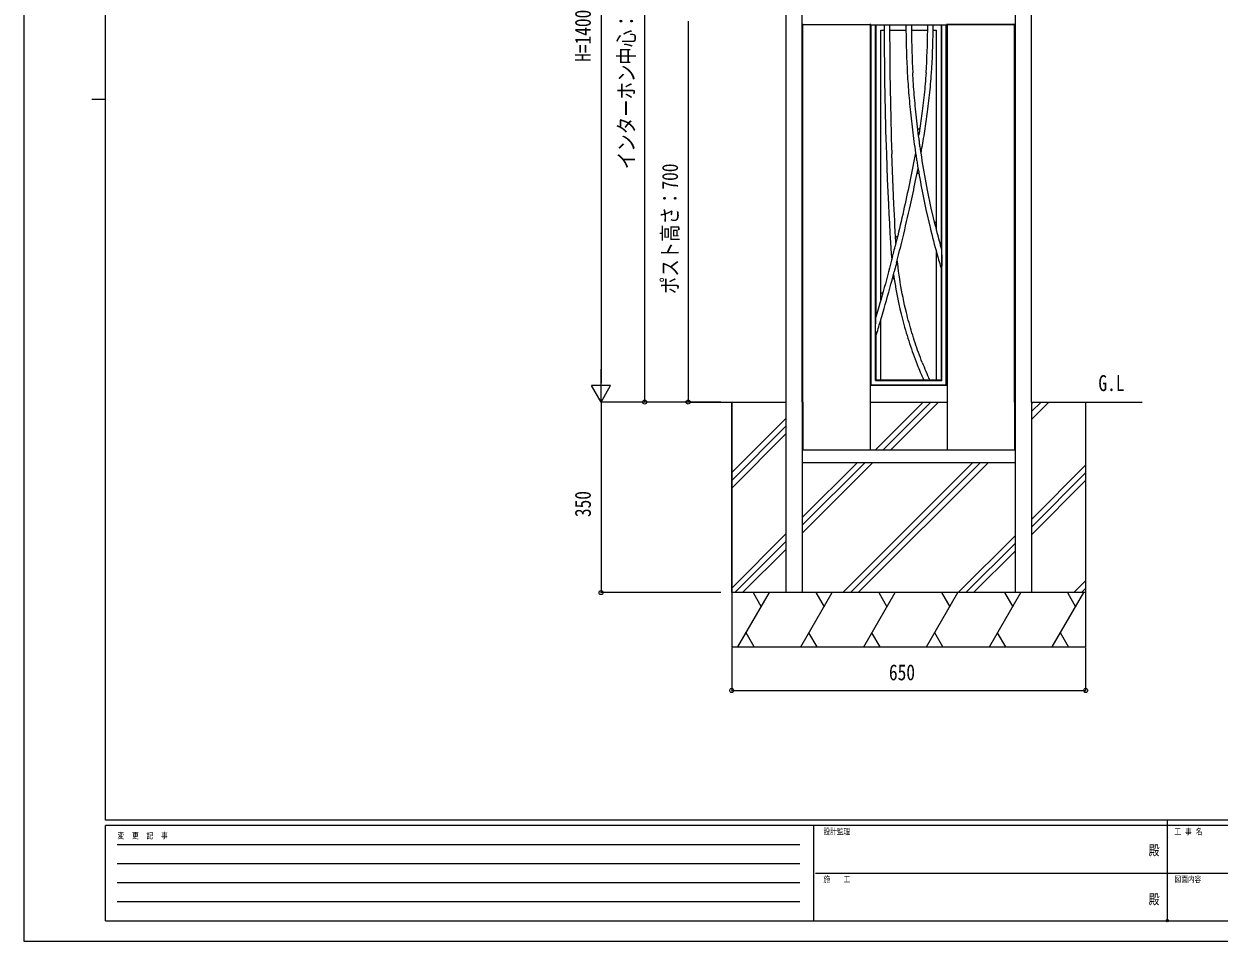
# Model space of a CAD drawing. Units: millimetres, scale not verified. Extents: x -2102 to 2103, y -1485 to 1485.
# Drawn here: x -2102 to 93, y -1485 to 201 of the extents above; entities that cross this region are included whole.
import ezdxf
from ezdxf.enums import TextEntityAlignment as Align

# ---------------------------------------------------------------- set-up
doc = ezdxf.new("R2010")
doc.units = ezdxf.units.MM
doc.header["$LTSCALE"] = 8
doc.header["$PDMODE"] = 32
doc.header["$PDSIZE"] = 4
for name, color, linetype in [('0-4_YKK_A1', 4, 'Continuous'), ('0-5_YKK_D', 6, 'Continuous'), ('0-6_YKK_ZWAK', 7, 'Continuous')]:
    doc.layers.add(name, color=color, linetype=linetype)
doc.styles.add('ＭＳ ゴシック', font='')
doc.styles.get('ＭＳ ゴシック').set_extended_font_data('MS Gothic')

msp = doc.modelspace()

# ---------------------------------------------------------------- linework, layer by layer
at = {"layer": '0-4_YKK_A1'}
for p, q in [((-702.89, 900.5), (-702.89, -494.5)), ((-672.89, -494.5), (-672.89, 900.5)), ((-281.89, 900.5), (-281.89, -494.5)), ((-251.89, -494.5), (-251.89, 900.5)), ((-671.89, 199.5), (-547.89, 199.5)), ((-671.89, -494.5), (-671.89, 199.5)), ((-548.388, 199.5), (-547.39, 199.5)), ((-547.89, 199.5), (-547.89, -494.5)), ((-547.89, 199), (-547.89, 165)), ((-547.39, 199), (-547.89, 199)), ((-547.39, 199.5), (-547.455, 200.561)), ((-547.39, -463.5), (-547.39, 199)), ((-547.39, 199), (-546.39, 199)), ((-546.39, -462.5), (-546.39, 199)), ((-546.39, 199), (-522.39, 199)), ((-538.39, -454.5), (-538.39, 199)), ((-537.39, -337.783), (-537.39, 199)), ((-522.39, 199), (-512.39, 199)), ((-512.39, 199), (-482.39, 199)), ((-482.39, 199), (-472.39, 199)), ((-472.39, 199), (-442.39, 199)), ((-442.39, 199), (-432.39, 199)), ((-432.39, 199), (-408.39, 199)), ((-417.39, -213.584), (-417.39, 199)), ((-416.39, -454.5), (-416.39, 199)), ((-408.39, -462.5), (-408.39, 199)), ((-408.39, 199), (-407.39, 199)), ((-407.39, -463.5), (-407.39, 199)), ((-407.39, 199), (-406.89, 199)), ((-282.89, 199.5), (-406.89, 199.5)), ((-406.89, 199.5), (-406.89, -494.5)), ((-406.89, 199), (-406.89, 165)), ((-283.388, 199.5), (-282.39, 199.5)), ((-282.89, -494.5), (-282.89, 199.5)), ((-282.39, 199.5), (-282.455, 200.561)), ((-528.39, 189), (-522.383, 189)), ((-528.39, -306.513), (-528.39, 189)), ((-512.383, 189), (-482.359, 189)), ((-472.358, 189), (-442.43, 189)), ((-432.43, 189), (-426.39, 189)), ((-426.39, -178.868), (-426.39, 189)), ((-547.89, 165), (-547.39, 165)), ((-406.89, 165), (-407.39, 165)), ((-454.681, -36.486), (-453.818, -31.92)), ((-500.864, -202.176), (-500.961, -200.712)), ((-426.39, -453.5), (-426.39, -218.593)), ((-417.39, -453.5), (-417.39, -250.25)), ((-532.072, -319.662), (-537.528, -338.429)), ((-532.121, -319.621), (-532.072, -319.663)), ((-528.657, -343.532), (-522.508, -322.379)), ((-537.774, -341.867), (-537.717, -340.864)), ((-529.39, -346.019), (-528.657, -343.532)), ((-528.39, -453.5), (-528.39, -342.614)), ((-537.39, -453.5), (-537.39, -372.675)), ((-538.39, -454.5), (-537.39, -453.5)), ((-538.39, -454.5), (-416.39, -454.5)), ((-537.39, -453.5), (-449.999, -453.5)), ((-439.047, -453.5), (-417.39, -453.5)), ((-417.39, -453.5), (-416.39, -454.5)), ((-546.39, -462.5), (-547.39, -463.5)), ((-547.39, -463.5), (-407.39, -463.5)), ((-546.39, -462.5), (-408.39, -462.5)), ((-407.39, -463.5), (-408.39, -462.5)), ((-878.64, -494.5), (-702.89, -494.5)), ((-802.39, -494.5), (-802.39, -944.5)), ((-702.89, -494.5), (-702.89, -844.5)), ((-672.89, -494.5), (-671.89, -494.5)), ((-672.889, -494.5), (-672.889, -844.5)), ((-671.89, -494.5), (-671.89, -583)), ((-547.89, -494.5), (-406.89, -494.5)), ((-539.124, -583), (-450.624, -494.5)), ((-524.982, -583), (-436.482, -494.5)), ((-510.84, -583), (-422.34, -494.5)), ((-406.89, -494.5), (-406.89, -583)), ((-282.89, -494.5), (-281.89, -494.5)), ((-281.891, -494.5), (-281.891, -844.5)), ((-251.89, -494.5), (-251.89, -844.5)), ((-251.89, -497.899), (-248.491, -494.5)), ((-251.89, -512.041), (-234.349, -494.5)), ((-251.89, -526.183), (-220.207, -494.5)), ((-251.89, -494.5), (-48.59, -494.5)), ((-802.39, -624.135), (-702.89, -524.635)), ((-802.39, -638.277), (-702.89, -538.777)), ((-802.39, -652.419), (-702.89, -552.919)), ((-281.89, -583), (-672.89, -583)), ((-281.89, -606), (-672.89, -606)), ((-672.889, -706.766), (-572.123, -606)), ((-672.889, -720.908), (-557.981, -606)), ((-672.889, -735.05), (-543.839, -606)), ((-598.491, -844.5), (-359.991, -606)), ((-584.349, -844.5), (-345.849, -606)), ((-570.207, -844.5), (-331.707, -606)), ((-251.89, -710.031), (-152.39, -610.531)), ((-251.89, -724.173), (-152.39, -624.673)), ((-251.89, -738.315), (-152.39, -638.815)), ((-802.39, -836.267), (-702.89, -736.767)), ((-386.359, -844.5), (-281.891, -740.032)), ((-796.481, -844.5), (-702.89, -750.909)), ((-782.339, -844.5), (-702.89, -765.051)), ((-372.217, -844.5), (-281.891, -754.174)), ((-358.075, -844.5), (-281.891, -768.316)), ((-174.227, -844.5), (-152.39, -822.663)), ((-152.39, -844.5), (-802.39, -844.5)), ((-791.011, -944.5), (-733.276, -844.5)), ((-763.276, -844.5), (-748.276, -870.481)), ((-675.541, -944.5), (-617.806, -844.5)), ((-647.806, -844.5), (-632.806, -870.481)), ((-560.071, -944.5), (-502.336, -844.5)), ((-532.336, -844.5), (-517.336, -870.481)), ((-444.601, -944.5), (-386.866, -844.5)), ((-416.866, -844.5), (-401.866, -870.481)), ((-329.131, -944.5), (-271.396, -844.5)), ((-301.396, -844.5), (-286.396, -870.481)), ((-213.661, -944.5), (-155.926, -844.5)), ((-185.926, -844.5), (-170.926, -870.481)), ((-160.085, -844.5), (-152.39, -836.805)), ((-152.39, -844.5), (-152.39, -944.5)), ((-761.011, -944.5), (-776.011, -918.519)), ((-645.541, -944.5), (-660.541, -918.519)), ((-530.071, -944.5), (-545.071, -918.519)), ((-414.601, -944.5), (-429.601, -918.519)), ((-299.131, -944.5), (-314.131, -918.519)), ((-183.661, -944.5), (-198.661, -918.519)), ((-802.39, -944.5), (-152.39, -944.5))]:
    msp.add_line(p, q, dxfattribs=at)
for points in [[(-672.325, 200.561), (-672.39, 199.5), (-671.392, 199.5), (-548.388, 199.5)], [(-407.325, 200.561), (-407.39, 199.5), (-406.392, 199.5), (-283.388, 199.5)], [(-479.898, 110.155), (-479.602, 105.021), (-479.288, 99.887), (-478.958, 94.755), (-478.612, 89.624), (-478.248, 84.494), (-477.869, 79.365), (-477.472, 74.238), (-477.059, 69.113), (-476.629, 63.989), (-476.184, 58.866), (-475.72, 53.745), (-475.238, 48.627), (-474.745, 43.509)], [(-464.793, 44.49), (-465.284, 49.575), (-465.763, 54.662), (-466.223, 59.75), (-466.666, 64.84), (-467.093, 69.932), (-467.503, 75.025), (-467.897, 80.12), (-468.275, 85.216), (-468.636, 90.314), (-468.98, 95.413), (-469.308, 100.513), (-469.619, 105.614), (-469.914, 110.716)], [(-445.519, 110.79), (-445.887, 105.746), (-446.276, 100.703), (-446.686, 95.663), (-447.116, 90.624), (-447.566, 85.587), (-448.037, 80.552), (-448.529, 75.519), (-449.04, 70.488), (-449.573, 65.459), (-450.125, 60.433), (-450.697, 55.409), (-451.292, 50.389), (-451.909, 45.371), (-452.539, 40.355)], [(-442.621, 39.08), (-441.986, 44.137), (-441.364, 49.195), (-440.764, 54.256), (-440.187, 59.32), (-439.631, 64.387), (-439.094, 69.456), (-438.578, 74.527), (-438.083, 79.6), (-437.608, 84.676), (-437.154, 89.753), (-436.721, 94.833), (-436.308, 99.914), (-435.916, 104.997), (-435.544, 110.081)], [(-458.341, -10.885), (-459.076, -5.357), (-459.79, 0.173), (-460.484, 5.705), (-461.158, 11.24), (-461.813, 16.777), (-462.448, 22.316), (-463.064, 27.857), (-463.66, 33.399), (-464.235, 38.944), (-464.793, 44.49)], [(-474.745, 43.509), (-474.204, 38.142), (-473.65, 32.777), (-473.075, 27.413), (-472.481, 22.051), (-471.87, 16.691), (-471.24, 11.332), (-470.592, 5.976), (-469.926, 0.622), (-469.242, -4.73), (-468.539, -10.08), (-467.818, -15.428), (-467.079, -20.773), (-466.322, -26.115), (-465.55, -31.456), (-464.759, -36.794), (-463.936, -42.126)], [(-452.539, 40.355), (-453.129, 35.842), (-453.732, 31.331), (-454.353, 26.823), (-454.991, 22.316), (-455.645, 17.812), (-456.315, 13.31), (-457.003, 8.811), (-457.706, 4.313), (-458.426, -0.181), (-459.163, -4.674)], [(-453.818, -31.92), (-453, -27.502), (-452.195, -23.081), (-451.408, -18.657), (-450.637, -14.23), (-449.881, -9.8), (-449.142, -5.368), (-448.418, -0.934), (-447.71, 3.503), (-447.018, 7.943), (-446.342, 12.385), (-445.682, 16.829), (-445.038, 21.275), (-444.409, 25.723), (-443.797, 30.174), (-443.203, 34.626), (-442.621, 39.08)], [(-455.603, -30.397), (-455.926, -28.266), (-456.281, -26.107), (-456.625, -23.935), (-456.951, -21.753), (-457.255, -19.567), (-457.539, -17.381), (-457.809, -15.2), (-458.07, -13.026), (-458.348, -10.885)], [(-518.357, -38.67), (-516.63, -84.961), (-514.602, -131.236)], [(-504.613, -130.765), (-506.64, -84.556), (-508.363, -38.331)], [(-464.818, -36.285), (-466.005, -42.547), (-467.211, -48.806), (-468.428, -55.063), (-469.657, -61.317), (-470.9, -67.569), (-472.154, -73.817), (-473.422, -80.063), (-474.702, -86.306), (-475.994, -92.546), (-477.299, -98.784), (-478.617, -105.018), (-479.946, -111.249), (-481.288, -117.476), (-482.645, -123.7), (-484.011, -129.922)], [(-463.938, -42.127), (-463.561, -44.401), (-463.149, -46.703), (-462.742, -49.025), (-462.357, -51.357), (-461.998, -53.692), (-461.659, -56.021), (-461.332, -58.339), (-460.982, -60.602)], [(-442.766, -105.035), (-444.079, -98.277), (-445.366, -91.514), (-446.62, -84.744), (-447.846, -77.969), (-449.042, -71.188), (-450.208, -64.402), (-451.345, -57.611), (-452.452, -50.814), (-453.531, -44.013), (-454.576, -37.206), (-455.591, -30.395)], [(-474.246, -132.079), (-473.024, -126.514), (-471.809, -120.948), (-470.605, -115.379), (-469.412, -109.807), (-468.228, -104.233), (-467.054, -98.656), (-465.89, -93.077), (-464.737, -87.495), (-463.593, -81.911), (-462.459, -76.325), (-461.335, -70.737), (-460.224, -65.146)], [(-460.981, -60.601), (-460.01, -66.412), (-459.013, -72.217), (-457.994, -78.019), (-456.954, -83.817), (-455.892, -89.611), (-454.81, -95.4), (-453.702, -101.184), (-452.578, -106.965)], [(-452.578, -106.965), (-445.633, -140.364), (-437.97, -173.611)], [(-428.25, -171.26), (-435.865, -138.223), (-442.766, -105.035)], [(-514.602, -131.236), (-513.753, -148.75), (-512.861, -166.262), (-511.925, -183.774), (-510.944, -201.283)], [(-500.961, -200.712), (-501.525, -190.721), (-502.076, -180.729), (-502.612, -170.737), (-503.133, -160.745), (-503.641, -150.752), (-504.133, -140.758), (-504.613, -130.765)], [(-484.011, -129.922), (-485.463, -136.459), (-486.927, -142.994), (-488.406, -149.526), (-489.899, -156.056), (-491.406, -162.583), (-492.927, -169.107), (-494.461, -175.629), (-496.01, -182.147), (-497.573, -188.663), (-499.15, -195.175), (-500.739, -201.685), (-502.347, -208.19)], [(-499.781, -238.867), (-497.833, -231.268), (-495.905, -223.664), (-493.996, -216.054), (-492.106, -208.441), (-490.234, -200.823), (-488.382, -193.2), (-486.548, -185.574), (-484.734, -177.943), (-482.938, -170.308), (-481.162, -162.67), (-479.404, -155.027), (-477.665, -147.381), (-475.947, -139.731), (-474.246, -132.079)], [(-510.944, -201.283), (-510.269, -211.7), (-509.453, -222.106), (-508.47, -232.498)], [(-506.965, -226.686), (-506.262, -223.927), (-505.482, -221.116), (-504.751, -218.292)], [(-504.751, -218.292), (-503.923, -214.909), (-503.138, -211.512), (-502.338, -208.192)], [(-417.39, -213.584), (-417.37, -213.663), (-417.352, -213.751), (-417.317, -213.951), (-417.286, -214.173), (-417.256, -214.414), (-417.229, -214.665), (-417.204, -214.925), (-417.159, -215.464), (-417.118, -216.022), (-417.081, -216.595), (-417.016, -217.767), (-416.961, -218.955), (-416.914, -220.156), (-416.872, -221.368), (-416.836, -222.587), (-416.804, -223.815), (-416.776, -225.049), (-416.731, -227.533), (-416.7, -230.016), (-416.681, -232.496), (-416.676, -234.973), (-416.684, -237.448), (-416.706, -239.919), (-416.747, -242.387), (-416.81, -244.849), (-416.855, -246.077), (-416.881, -246.684), (-416.91, -247.284), (-416.943, -247.873), (-416.981, -248.446), (-417.024, -248.998), (-417.049, -249.264), (-417.076, -249.518), (-417.106, -249.756), (-417.139, -249.973), (-417.157, -250.07), (-417.175, -250.159), (-417.195, -250.237), (-417.215, -250.304)], [(-506.986, -226.681), (-508.817, -233.859), (-510.667, -241.032), (-512.534, -248.201), (-514.417, -255.365), (-516.318, -262.524), (-518.235, -269.679), (-520.169, -276.829), (-522.119, -283.974), (-524.086, -291.114), (-526.07, -298.248), (-528.07, -305.378), (-530.089, -312.502), (-532.121, -319.621)], [(-499.786, -238.866), (-500.667, -242.079), (-501.561, -245.342), (-502.424, -248.634), (-503.224, -251.926), (-504.021, -255.148)], [(-481.636, -329.812), (-483.259, -322.998), (-484.834, -316.174), (-486.332, -309.331), (-487.761, -302.474), (-489.125, -295.603), (-490.421, -288.719), (-491.649, -281.823), (-492.81, -274.915), (-493.904, -267.996), (-494.93, -261.066), (-495.888, -254.127), (-496.776, -247.178), (-497.607, -240.222), (-498.341, -233.255)], [(-522.508, -322.379), (-520.382, -314.931), (-518.272, -307.478), (-516.182, -300.019), (-514.11, -292.554), (-512.055, -285.083), (-510.019, -277.607), (-508.001, -270.126), (-506, -262.64), (-504.02, -255.148)], [(-505.219, -259.686), (-503.892, -268.822), (-502.448, -277.94), (-500.886, -287.038), (-499.208, -296.116), (-497.415, -305.171), (-495.511, -314.203), (-493.476, -323.207), (-491.349, -332.189)], [(-417.215, -250.304), (-417.236, -250.356), (-417.258, -250.392), (-417.281, -250.411), (-417.303, -250.413), (-417.326, -250.396), (-417.348, -250.362), (-417.369, -250.313), (-417.39, -250.25)], [(-537.39, -372.675), (-537.408, -372.728), (-537.426, -372.771), (-537.445, -372.804), (-537.464, -372.825), (-537.484, -372.834), (-537.503, -372.829), (-537.522, -372.812), (-537.541, -372.782), (-537.56, -372.741), (-537.578, -372.688), (-537.595, -372.626), (-537.612, -372.556), (-537.643, -372.395), (-537.671, -372.212), (-537.698, -372.012), (-537.722, -371.8), (-537.744, -371.579), (-537.765, -371.35), (-537.803, -370.876), (-537.836, -370.384), (-537.865, -369.884), (-537.892, -369.377), (-537.937, -368.349), (-537.974, -367.305), (-538.005, -366.249), (-538.052, -364.114), (-538.082, -361.977), (-538.099, -359.841), (-538.104, -357.707), (-538.099, -355.575), (-538.083, -353.444), (-538.056, -351.314), (-538.019, -349.186), (-537.969, -347.061), (-537.939, -346.005), (-537.905, -344.955), (-537.867, -343.915), (-537.823, -342.885), (-537.774, -341.867)], [(-537.717, -340.864), (-537.629, -339.543), (-537.503, -338.436)], [(-491.349, -332.189), (-490.103, -337.182), (-488.832, -342.17), (-487.52, -347.146), (-486.171, -352.114), (-484.789, -357.071), (-483.371, -362.02), (-481.918, -366.958), (-480.431, -371.885), (-478.908, -376.802), (-477.35, -381.708), (-475.758, -386.603), (-474.131, -391.487), (-472.469, -396.358), (-470.772, -401.218), (-469.041, -406.066), (-467.276, -410.902), (-465.477, -415.725), (-463.639, -420.533), (-461.775, -425.331)], [(-452.469, -421.669), (-454.217, -417.174), (-455.942, -412.67), (-457.631, -408.153), (-459.291, -403.625), (-460.92, -399.086), (-462.518, -394.535), (-464.085, -389.975), (-465.622, -385.403), (-467.128, -380.822), (-468.603, -376.23), (-470.047, -371.629), (-471.46, -367.018), (-472.841, -362.398), (-474.192, -357.768), (-475.511, -353.13), (-476.799, -348.483), (-478.057, -343.828), (-479.28, -339.164), (-480.468, -334.49), (-481.636, -329.812)], [(-547.89, -429.5), (-547.89, -463.5), (-547.39, -463.5)], [(-406.89, -429.5), (-406.89, -463.5), (-407.39, -463.5)], [(-439.047, -453.5), (-439.044, -453.576), (-439.102, -453.651), (-439.223, -453.724), (-439.405, -453.796), (-439.643, -453.863), (-439.937, -453.926), (-440.28, -453.984), (-440.665, -454.036), (-441.091, -454.082), (-441.547, -454.122), (-442.028, -454.154), (-442.533, -454.18), (-443.05, -454.198), (-443.577, -454.21), (-444.111, -454.214), (-444.645, -454.212), (-445.173, -454.203), (-445.695, -454.188), (-446.209, -454.166), (-446.703, -454.138), (-447.177, -454.104), (-447.63, -454.065), (-448.058, -454.019), (-448.451, -453.969), (-448.809, -453.913), (-449.13, -453.853), (-449.407, -453.788), (-449.635, -453.72), (-449.812, -453.65), (-449.935, -453.576), (-449.999, -453.5)], [(-152.39, -494.5), (-152.39, -844.5), (-802.39, -844.5), (-802.39, -494.5)], [(-547.89, -494.5), (-547.89, -583), (-671.89, -583)], [(-282.89, -494.5), (-282.89, -583), (-406.89, -583)]]:
    msp.add_lwpolyline(points, dxfattribs=at)
for centre, radius, start, end in [((6482.61, 199), 7005, 180, 180.08179), ((6482.61, 199), 6995, 180, 180.08191), ((1102.61, 199), 1585, 180, 180.36149), ((1102.61, 199), 1575, 180, 180.36379), ((-1687.39, 199), 1245, 359.53979, 0), ((-1687.39, 199), 1255, 359.54346, 0), ((6482.61, 199), 7005, 180.08179, 181.94434), ((6482.61, 199), 6995, 180.08191, 181.94434), ((1102.61, 199), 1585, 180.36149, 183.21331), ((1102.61, 199), 1575, 180.36379, 183.21331), ((-1687.39, 199), 1245, 355.9371, 359.53972), ((-1687.39, 199), 1255, 355.9371, 359.54346), ((-458.931, 9.332), 2, 194.53867, 344.31526), ((-460.363, -75.86), 2, 21.84609, 157.42011), ((1102.61, 199), 1585, 193.59668, 195.41241), ((-428.327, -162.245), 2, 197.63294, 345.59653), ((1102.61, 199), 1575, 193.59668, 194.03231), ((-499.644, -188.813), 2, 190.21959, 337.88543), ((1102.61, 199), 1575, 194.03241, 195.18625), ((1102.61, 199), 1585, 195.41241, 196.46551), ((-505.79, -269.517), 2, 16.7037, 156.36097), ((-526.447, -292.367), 2, 193.6433, 330.40834), ((-3564.779, 550.44), 3165, 343.04244, 343.54625), ((212.871, -159.855), 725, 201.47987, 203.89295), ((212.871, -159.855), 715, 201.47987, 204.24821)]:
    msp.add_arc(centre, radius, start, end, dxfattribs=at)
at = {"layer": '0-5_YKK_D'}
for p, q in [((-1042.39, 870.5), (-1042.39, -459.5)), ((-962.39, 805.5), (-962.39, -494.5)), ((-882.39, 205.5), (-882.39, -494.5)), ((-1042.39, -494.5), (-1042.39, -433.878)), ((-1042.39, -494.5), (-1059.89, -464.189)), ((-1024.89, -464.189), (-1059.89, -464.189)), ((-1042.39, -494.5), (-1024.89, -464.189)), ((-822.39, -494.5), (-1043.39, -494.5)), ((-822.39, -494.5), (-1043.39, -494.5)), ((-1042.39, -494.5), (-1042.39, -844.5)), ((-822.39, -494.5), (-963.39, -494.5)), ((-822.39, -494.5), (-883.39, -494.5)), ((-822.39, -844.5), (-1043.39, -844.5)), ((-802.39, -945.5), (-802.39, -1025.5)), ((-152.39, -945.5), (-152.39, -1025.5)), ((-802.39, -1024.5), (-152.39, -1024.5))]:
    msp.add_line(p, q, dxfattribs=at)
for centre in [(-962.39, -494.5), (-882.39, -494.5), (-1042.39, -844.5), (-802.39, -1024.5), (-152.39, -1024.5)]:
    msp.add_circle(centre, 3.75, dxfattribs=at)
at = {"layer": '0-6_YKK_ZWAK'}
for p, q in [((-1952.39, -1262.5), (-1952.39, 1387.5)), ((-1977.39, 62.5), (-1952.39, 62.5)), ((1947.61, -1262.5), (-1952.39, -1262.5)), ((-652.39, -1272.5), (-1952.39, -1272.5)), ((-1952.39, -1447.5), (-1952.39, -1272.5)), ((-652.39, -1272.5), (-652.39, -1447.5)), ((-2.39, -1272.5), (-652.39, -1272.5)), ((-2.39, -1262.5), (-2.39, -1447.5)), ((647.61, -1272.5), (-2.39, -1272.5)), ((-1931.14, -1307.5), (-677.39, -1307.5)), ((-1931.14, -1342.5), (-677.39, -1342.5)), ((-648.64, -1360), (-2.39, -1360)), ((-2.39, -1360), (647.61, -1360)), ((-1931.14, -1377.5), (-677.39, -1377.5)), ((-1931.14, -1412.5), (-677.39, -1412.5)), ((-1952.39, -1447.5), (-652.39, -1447.5)), ((-652.39, -1447.5), (-2.39, -1447.5)), ((-2.39, -1447.5), (647.61, -1447.5))]:
    msp.add_line(p, q, dxfattribs=at)
msp.add_lwpolyline([(-2102.4, -1485), (2102.6, -1485), (2102.6, 1485), (-2102.4, 1485)], close=True, dxfattribs=at)
msp.add_point((-2.39, -1447.5), dxfattribs=at)

# ---------------------------------------------------------------- texts
at = {"layer": '0-4_YKK_A1', "style": 'ＭＳ ゴシック', "width": 0.8}
msp.add_text('G.L', height=29.33, dxfattribs=at).set_placement((-128.949, -483), align=Align.BOTTOM_LEFT)
at = {"layer": '0-5_YKK_D', "style": 'ＭＳ ゴシック', "width": 0.8}
for s, p in [('インターホン中心：1300', (-972.39, -66.367)), ('H=1400', (-1052.39, 130.833)), ('ポスト高さ：700', (-892.39, -295.967)), ('350', (-1052.39, -705.767))]:
    msp.add_text(s, height=29.33, rotation=90, dxfattribs=at).set_placement(p, align=Align.BOTTOM_LEFT)
msp.add_text('650', height=29.33, dxfattribs=at).set_placement((-513.657, -1014.5), align=Align.BOTTOM_LEFT)
at = {"layer": '0-6_YKK_ZWAK', "style": 'ＭＳ ゴシック', "width": 0.8}
for s, height, p in [('変  更  記  事', 11, (-1930.555, -1300)), ('設計監理', 11, (-634.057, -1292.5)), ('工 事 名', 11, (10.735, -1292.5)), ('殿', 18.33, (-36.733, -1332.917)), ('施\u3000\u3000工', 11, (-634.057, -1380)), ('図面内容', 11, (10.735, -1380)), ('殿', 18.33, (-36.733, -1422.917))]:
    msp.add_text(s, height=height, dxfattribs=at).set_placement(p, align=Align.BOTTOM_LEFT)

doc.saveas('drawing.dxf')
